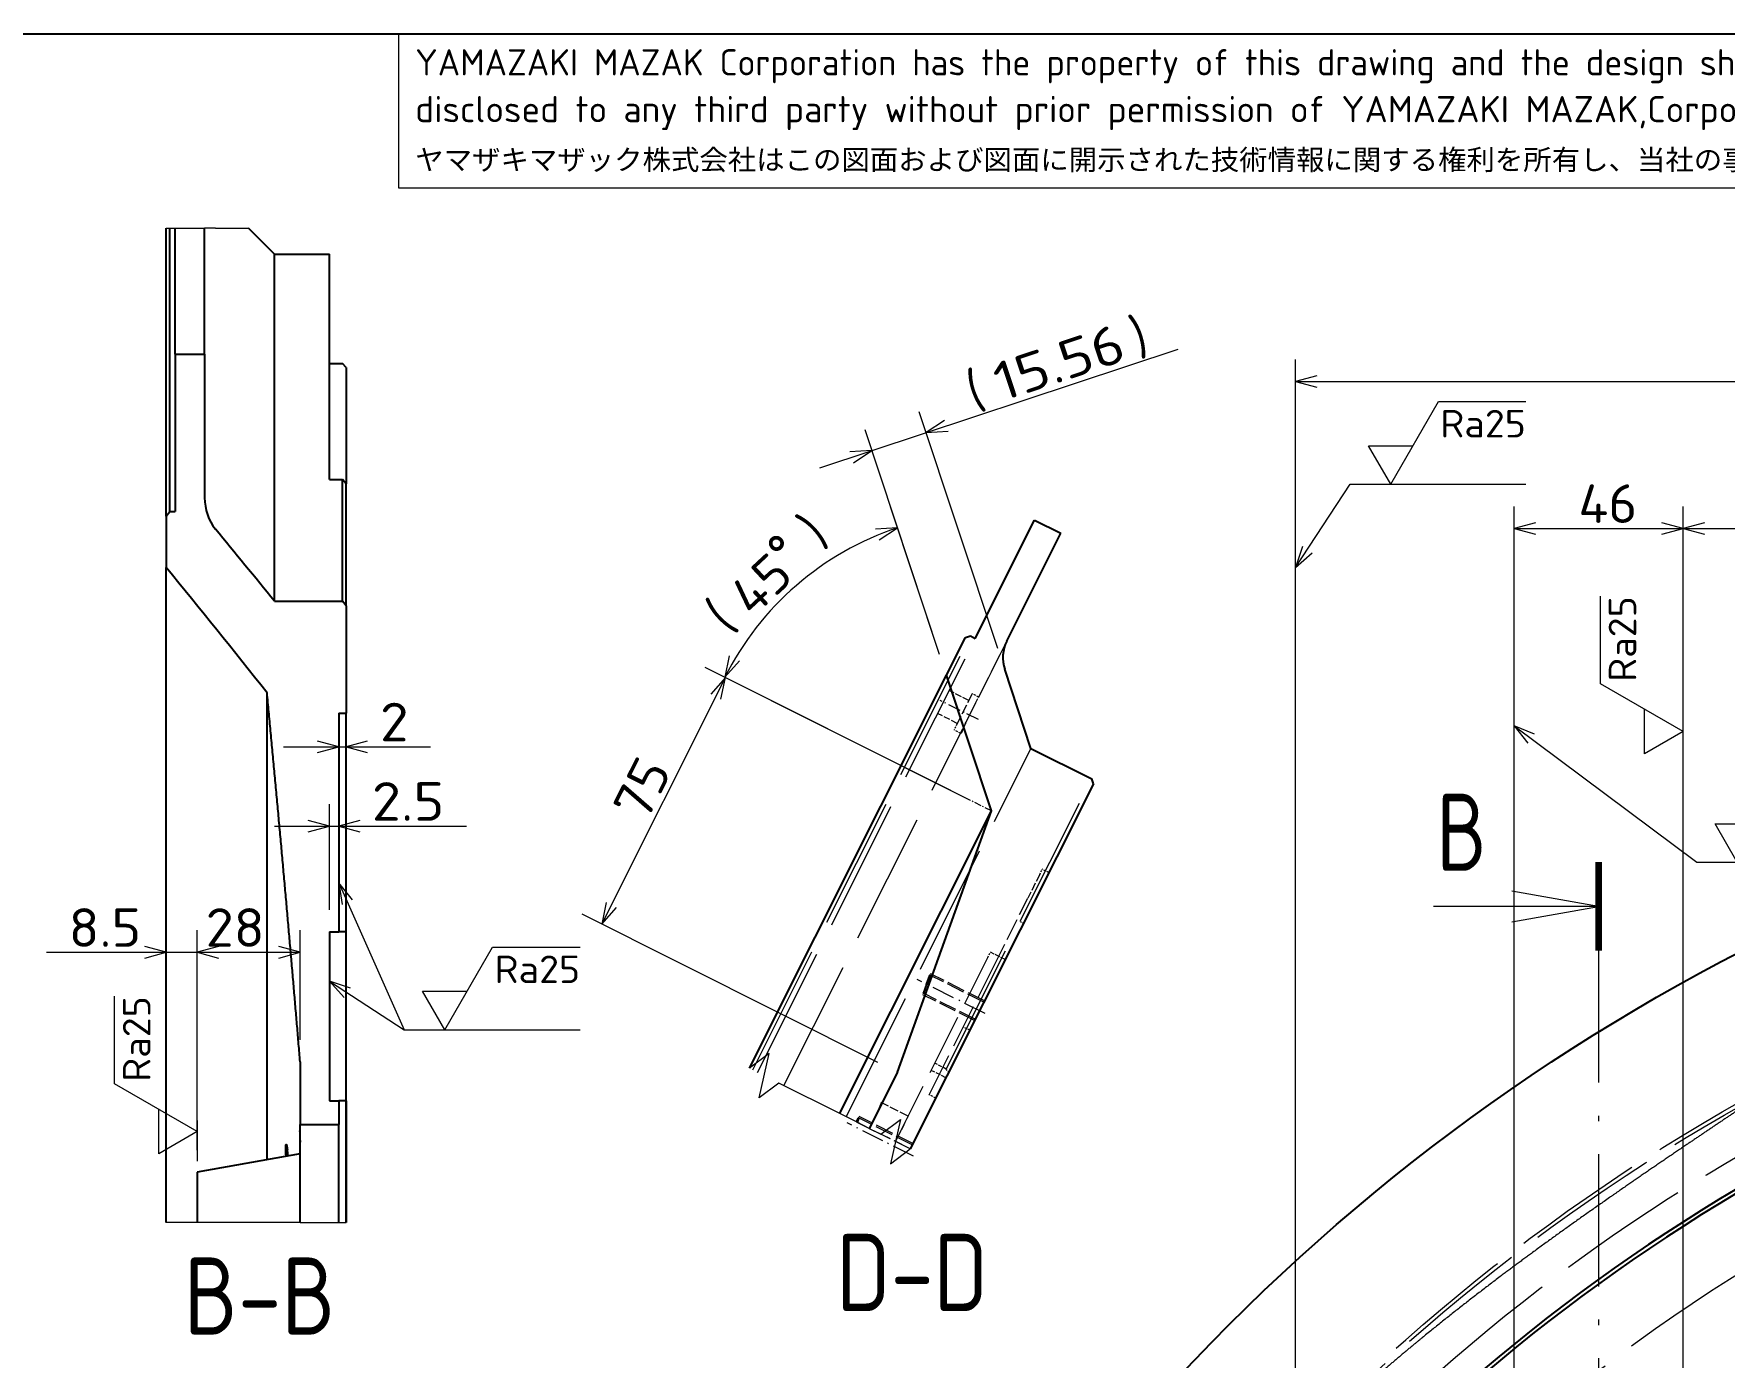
# Model space of a CAD drawing. Extents: x 0 to 894, y -8 to 586.
# Drawn here: x 374.9 to 528.3, y 453.9 to 574 of the extents above; entities that cross this region are included whole.
import ezdxf
from ezdxf.enums import TextEntityAlignment as Align

# ---------------------------------------------------------------- set-up
doc = ezdxf.new("R2010")
doc.units = 0
doc.linetypes.add('DASHDOT', pattern=[18.5, 12, -3, 0.5, -3])
doc.linetypes.add('DASHED', pattern=[15, 12, -3])
doc.layers.get('0').update_dxf_attribs({"lineweight": 13})
doc.styles.get("Standard").update_dxf_attribs({"font": 'isocp.shx'})
doc.dimstyles.get("Standard").update_dxf_attribs({"dimtxt": 2.5, "dimasz": 2.5, "dimexe": 1.25, "dimexo": 0.625, "dimtad": 1, "dimcen": 2.5, "dimadec": 0, "dimazin": 0, "dimtfac": 1, "dimtmove": 0, "dimatfit": 0, "dimfxl": 1, "dimarcsym": 0})

# ---------------------------------------------------------------- blocks, each defined once
blk = doc.blocks.new('*D21')
at = {"color": 7, "lineweight": 13}
for p, q in [((509.231954, 447.767563), (509.231954, 531.100896)), ((524.565287, 447.767563), (524.565287, 531.100896)), ((509.231954, 529.100896), (524.565287, 529.100896))]:
    blk.add_line(p, q, dxfattribs=at)
for points in [[(511.163808, 529.618535), (509.231954, 529.100896), (511.163808, 528.583257)], [(522.633433, 528.583257), (524.565287, 529.100896), (522.633433, 529.618535)]]:
    blk.add_lwpolyline(points, dxfattribs=at)
at = {"color": 7, "lineweight": 13, "width": 0.868247}
blk.add_text('46', height=3.5, dxfattribs=at).set_placement((515.05486, 529.600896), (520.409047, 529.600896), align=Align.FIT)
blk = doc.blocks.new('*D22')
at = {"color": 7, "lineweight": 13}
for p, q in [((524.565287, 447.767563), (524.565287, 531.100896)), ((614.398621, 521.385279), (614.398621, 531.100896)), ((524.565287, 529.100896), (614.398621, 529.100896))]:
    blk.add_line(p, q, dxfattribs=at)
for points in [[(526.497142, 529.618535), (524.565287, 529.100896), (526.497142, 528.583257)], [(612.466769, 528.583257), (614.398621, 529.100896), (612.466769, 529.618535)]]:
    blk.add_lwpolyline(points, dxfattribs=at)
at = {"color": 7, "lineweight": 13, "width": 0.8352}
blk.add_text('269.5', height=3.5, dxfattribs=at).set_placement((563.426753, 529.600896), (575.537155, 529.600896), align=Align.FIT)
blk = doc.blocks.new('*D25')
at = {"color": 7, "lineweight": 13}
for p, q in [((489.398621, 427.93423), (489.398621, 544.43423)), ((614.398621, 521.385279), (614.398621, 544.43423)), ((489.398621, 542.43423), (614.398621, 542.43423))]:
    blk.add_line(p, q, dxfattribs=at)
for points in [[(491.330475, 542.951869), (489.398621, 542.43423), (491.330475, 541.91659)], [(612.466769, 541.91659), (614.398621, 542.43423), (612.466769, 542.951869)]]:
    blk.add_lwpolyline(points, dxfattribs=at)
at = {"color": 7, "lineweight": 13, "width": 0.854609}
blk.add_text('375', height=3.5, dxfattribs=at).set_placement((547.005895, 542.93423), (555.12468, 542.93423), align=Align.FIT)
blk = doc.blocks.new('*D93')
at = {"color": 7, "lineweight": 13}
blk.add_line((397.549329, 509.277557), (410.889859, 509.277557), dxfattribs=at)
for points in [[(400.617477, 508.759918), (402.549329, 509.277557), (400.617477, 509.795197)], [(405.147847, 509.795197), (403.215996, 509.277557), (405.147847, 508.759918)]]:
    blk.add_lwpolyline(points, dxfattribs=at)
at = {"color": 7, "lineweight": 13, "width": 0.913975}
blk.add_text('2', height=3.5, dxfattribs=at).set_placement((406.300265, 509.777557), (408.889859, 509.777557), align=Align.FIT)
blk = doc.blocks.new('*D94')
at = {"color": 7, "lineweight": 13}
for p, q in [((401.715996, 494.488017), (401.715996, 504.072998)), ((396.715996, 502.072998), (414.142291, 502.072998))]:
    blk.add_line(p, q, dxfattribs=at)
for points in [[(399.784144, 501.555359), (401.715996, 502.072998), (399.784144, 502.590637)], [(404.481181, 502.590637), (402.549329, 502.072998), (404.481181, 501.555359)]]:
    blk.add_lwpolyline(points, dxfattribs=at)
at = {"color": 7, "lineweight": 13, "width": 0.840155}
blk.add_text('2.5', height=3.5, dxfattribs=at).set_placement((405.561078, 502.572998), (412.142291, 502.572998), align=Align.FIT)
blk = doc.blocks.new('*D95')
at = {"color": 7, "lineweight": 13}
for p, q in [((389.715996, 472.675629), (389.715996, 492.625854)), ((376.043757, 490.625854), (394.715996, 490.625854))]:
    blk.add_line(p, q, dxfattribs=at)
for points in [[(384.950811, 490.108215), (386.882662, 490.625854), (384.950811, 491.143494)], [(391.647847, 491.143494), (389.715996, 490.625854), (391.647847, 490.108215)]]:
    blk.add_lwpolyline(points, dxfattribs=at)
at = {"color": 7, "lineweight": 13, "width": 0.840155}
blk.add_text('8.5', height=3.5, dxfattribs=at).set_placement((378.043756, 491.125854), (384.62497, 491.125854), align=Align.FIT)
blk = doc.blocks.new('*D96')
at = {"color": 7, "lineweight": 13}
for p, q in [((389.715996, 472.675629), (389.715996, 492.625854)), ((399.049329, 482.695597), (399.049329, 492.625854)), ((389.715996, 490.625854), (399.049329, 490.625854))]:
    blk.add_line(p, q, dxfattribs=at)
for points in [[(391.647847, 491.143494), (389.715996, 490.625854), (391.647847, 490.108215)], [(397.117477, 490.108215), (399.049329, 490.625854), (397.117477, 491.143494)]]:
    blk.add_lwpolyline(points, dxfattribs=at)
at = {"color": 7, "lineweight": 13, "width": 0.868247}
blk.add_text('28', height=3.5, dxfattribs=at).set_placement((390.476471, 491.125854), (395.830662, 491.125854), align=Align.FIT)
blk = doc.blocks.new('*D97')
at = {"color": 7, "lineweight": 13}
for p, q in [((446.203915, 534.595752), (478.729774, 545.378711)), ((462.366508, 518.218351), (455.2449, 539.700061)), ((457.083259, 517.668424), (450.320553, 538.067533))]:
    blk.add_line(p, q, dxfattribs=at)
for points in [[(457.545081, 538.900907), (455.874259, 537.801664), (457.870856, 537.918221)], [(449.27909, 535.069883), (450.949912, 536.169136), (448.95331, 536.05258)]]:
    blk.add_lwpolyline(points, dxfattribs=at)
for s, p in [(')', (475.176175, 544.727384)), ('(', (460.284726, 539.790576))]:
    blk.add_text(s, height=3.5, rotation=18.341363, dxfattribs=at).set_placement(p)
at = {"color": 7, "lineweight": 13, "width": 0.8352}
blk.add_text('15.56', height=3.5, rotation=18.34135, dxfattribs=at).set_placement((462.731798, 540.601835), (474.226976, 544.412707), align=Align.FIT)
blk = doc.blocks.new('*D98')
at = {"color": 7, "lineweight": 13}
for p, q in [((457.083259, 517.668424), (452.646288, 531.052173)), ((459.887219, 504.414915), (435.807629, 516.488849))]:
    blk.add_line(p, q, dxfattribs=at)
for points in [[(451.60482, 528.054523), (453.275642, 529.153776), (451.279039, 529.037199)], [(437.998649, 517.551328), (437.595471, 515.592395), (438.924105, 517.087298)]]:
    blk.add_lwpolyline(points, dxfattribs=at)
blk.add_arc((461.794018, 503.458819), 27.070157, 108.341362, 153.370013, dxfattribs=at)
for s, p in [(')', (446.37756, 527.259519)), ('%%d', (443.530621, 525.0827)), ('(', (437.968721, 519.416319))]:
    blk.add_text(s, height=3.5, rotation=43.00671, dxfattribs=at).set_placement(p)
at = {"color": 7, "lineweight": 13, "width": 0.868248}
blk.add_text('45', height=3.5, rotation=43.006826, dxfattribs=at).set_placement((440.092704, 520.918811), (444.008079, 524.570829), align=Align.FIT)
blk = doc.blocks.new('*D99')
at = {"color": 7, "lineweight": 13}
for p, q in [((426.428611, 493.189858), (437.648343, 515.565885)), ((458.099382, 505.311369), (435.860501, 516.462339)), ((451.468208, 480.63457), (424.640769, 494.086312))]:
    blk.add_line(p, q, dxfattribs=at)
for points in [[(437.24516, 513.606942), (437.648343, 515.565885), (436.319704, 514.070982)], [(426.831794, 495.148802), (426.428611, 493.189858), (427.757245, 494.684761)]]:
    blk.add_lwpolyline(points, dxfattribs=at)
at = {"color": 7, "lineweight": 13, "width": 0.868247}
blk.add_text('75', height=3.5, rotation=63.370006, dxfattribs=at).set_placement((430.453702, 502.332792), (432.853594, 507.119006), align=Align.FIT)

msp = doc.modelspace()

# ---------------------------------------------------------------- linework, layer by layer
at = {"color": 7, "lineweight": 25}
for p, q in [((30, 574), (821, 574)), ((386.8827, 539.1431), (386.8827, 556.3505)), ((387.216, 539.4357), (387.216, 556.3505)), ((387.716, 549.9667), (387.716, 556.3505)), ((390.3827, 549.9667), (390.3827, 556.3505)), ((396.716, 553.988), (394.3535, 556.3505)), ((396.716, 533.5851), (396.716, 553.988)), ((396.716, 553.988), (401.716, 553.988)), ((401.716, 533.5851), (401.716, 553.988)), ((387.716, 544.9354), (387.716, 549.9667)), ((390.3827, 544.9354), (390.3827, 549.9667)), ((387.716, 544.9354), (387.716, 530.6329)), ((387.716, 544.9354), (390.3827, 544.9354)), ((390.3827, 544.9354), (390.3827, 531.8979)), ((401.716, 544.0589), (402.8827, 544.0589)), ((403.216, 543.7044), (402.8827, 544.0589)), ((403.216, 543.7044), (403.216, 533.1526)), ((386.8827, 530.2295), (386.8827, 539.1431)), ((387.216, 530.6329), (387.216, 539.4357)), ((396.716, 522.4936), (396.716, 533.5851)), ((401.716, 533.5328), (401.716, 533.5851)), ((401.716, 533.5328), (402.8827, 533.5328)), ((402.8827, 522.4936), (402.8827, 533.5328)), ((403.216, 533.1527), (402.8827, 533.5328)), ((403.216, 522.0824), (403.216, 533.1527)), ((386.8827, 530.2295), (387.216, 530.6329)), ((386.8827, 530.2295), (386.8827, 525.5643)), ((387.216, 530.6329), (387.716, 530.6329)), ((460.3269, 519.1246), (465.7101, 529.8607)), ((465.7101, 529.8607), (468.0939, 528.6654)), ((463.1806, 518.8664), (468.0939, 528.6654)), ((386.8827, 466.1095), (386.8827, 525.5643)), ((396.716, 522.4936), (402.8827, 522.4936)), ((403.216, 522.0824), (402.8827, 522.4936)), ((403.216, 522.0824), (403.216, 512.3214)), ((457.7126, 515.77), (459.4324, 519.1999)), ((459.4324, 519.1999), (459.8799, 519.3487)), ((459.8799, 519.3487), (460.3269, 519.1246)), ((439.8272, 480.1003), (457.7126, 515.77)), ((461.794, 503.4588), (457.7126, 515.77)), ((465.3812, 509.1255), (462.9959, 516.3199)), ((396.0493, 471.7924), (396.0493, 514.1825)), ((402.5493, 512.3214), (403.216, 512.3214)), ((402.5493, 512.3214), (402.5493, 492.488)), ((403.216, 507.3213), (403.216, 512.3214)), ((465.3812, 509.1255), (470.8937, 506.3614)), ((403.216, 492.488), (403.216, 507.3213)), ((471.0421, 505.9138), (470.8937, 506.3614)), ((471.0421, 505.9138), (454.4279, 472.7793)), ((448.1066, 476.1614), (461.794, 503.4588)), ((453.256, 479.7381), (461.794, 503.4588)), ((401.716, 492.488), (402.5493, 492.488)), ((401.716, 492.488), (401.716, 477.1547)), ((403.216, 492.488), (402.5493, 492.488)), ((403.216, 487.488), (403.216, 492.488)), ((403.216, 482.1547), (403.216, 487.488)), ((403.216, 477.1547), (403.216, 482.1547)), ((399.0493, 480.6956), (399.0493, 474.988)), ((453.256, 479.7381), (450.7032, 474.6469)), ((401.716, 477.1547), (402.5493, 477.1547)), ((402.5493, 477.1547), (402.5493, 474.988)), ((403.216, 477.1547), (402.5493, 477.1547)), ((403.216, 477.1547), (403.216, 466.1095)), ((403.216, 466.1095), (403.216, 477.1547)), ((448.0215, 475.9916), (448.1066, 476.1614)), ((399.0493, 474.988), (402.5493, 474.988)), ((399.0493, 473.3213), (399.0493, 474.988)), ((402.5493, 473.3213), (402.5493, 474.988)), ((399.0493, 466.1095), (399.0493, 473.3213)), ((402.5493, 466.1095), (402.5493, 473.3213)), ((399.0493, 472.3213), (389.716, 470.6756)), ((389.716, 470.6756), (389.716, 466.1095))]:
    msp.add_line(p, q, dxfattribs=at)
at = {"color": 7, "lineweight": 13}
for p, q in [((408, 560), (408, 574)), ((821, 560), (408, 560)), ((386.8827, 556.3505), (387.216, 556.3505)), ((387.216, 556.3505), (387.716, 556.3505)), ((387.716, 556.3505), (390.3827, 556.3505)), ((391.359, 556.3505), (390.3827, 556.3505)), ((390.3827, 540.3548), (390.3827, 556.3505)), ((391.359, 556.3505), (394.3535, 556.3505)), ((498.0287, 533.1147), (502.3588, 540.6147)), ((502.3588, 540.6147), (510.3032, 540.6147)), ((390.3827, 531.8979), (390.3827, 539.1431)), ((498.0287, 533.1147), (496.0079, 536.6147)), ((496.0079, 536.6147), (500.0494, 536.6147)), ((517.0653, 515.0056), (517.0653, 522.9501)), ((524.5653, 510.6755), (517.0653, 515.0056)), ((521.0653, 508.6548), (521.0653, 512.6962)), ((524.5653, 510.6755), (521.0653, 508.6548)), ((529.4869, 498.7959), (527.4662, 502.2959)), ((527.4662, 502.2959), (531.5076, 502.2959)), ((516.8986, 494.7967), (501.8986, 494.7967)), ((412.1913, 483.5868), (416.5214, 491.0868)), ((416.5214, 491.0868), (424.4658, 491.0868)), ((382.216, 478.6989), (382.216, 486.6434)), ((412.1913, 483.5868), (410.1706, 487.0868)), ((410.1706, 487.0868), (414.212, 487.0868)), ((389.716, 474.3688), (382.216, 478.6989)), ((386.216, 472.3481), (386.216, 476.3895)), ((449.5484, 475.226), (448.0215, 475.9916)), ((389.716, 474.3688), (386.216, 472.3481)), ((389.716, 475.3688), (389.716, 471.6756)), ((449.6212, 475.1894), (449.5484, 475.226)), ((450.7032, 474.6469), (449.6212, 475.1894)), ((389.7158, 466.1095), (386.8826, 466.1095)), ((399.0493, 466.1095), (389.716, 466.1095)), ((399.0493, 466.1095), (402.5493, 466.1095)), ((402.5493, 466.1095), (403.216, 466.1095))]:
    msp.add_line(p, q, dxfattribs=at)
at = {"color": 7, "linetype": 'DASHED', "lineweight": 13}
for p, q in [((440.1252, 479.9509), (459.8799, 519.3487)), ((440.5721, 479.7268), (460.3269, 519.1246)), ((442.9559, 478.5315), (459.0811, 510.6906)), ((442.9559, 478.5315), (459.0811, 510.6906)), ((448.6174, 475.6928), (465.3812, 509.1255)), ((457.6912, 480.0312), (470.8937, 506.3614))]:
    msp.add_line(p, q, dxfattribs=at)
at = {"color": 7, "linetype": 'DASHED', "lineweight": 13, "ltscale": 0.208136}
msp.add_line((459.4489, 511.4242), (463.1806, 518.8664), dxfattribs=at)
at = {"color": 7, "linetype": 'DASHED', "lineweight": 13, "ltscale": 0.173649}
msp.add_line((459.4489, 511.4242), (462.5622, 517.6333), dxfattribs=at)
at = {"color": 7, "linetype": 'DASHED', "lineweight": 13, "ltscale": 0.05}
for p, q in [((459.741, 513.4942), (457.9532, 514.3907)), ((458.6952, 511.4084), (456.9073, 512.3049))]:
    msp.add_line(p, q, dxfattribs=at)
at = {"color": 7, "linetype": 'DASHED', "lineweight": 13, "ltscale": 0.077081}
msp.add_line((460.0399, 514.0902), (458.6579, 511.334), dxfattribs=at)
at = {"color": 7, "linetype": 'DASHED', "lineweight": 13, "ltscale": 0.016667}
for p, q in [((460.6358, 513.7913), (460.0399, 514.0902)), ((467.0068, 497.8659), (466.4108, 498.1647)), ((459.8268, 483.5465), (459.2308, 483.8453)), ((456.7462, 477.4027), (456.1502, 477.7016))]:
    msp.add_line(p, q, dxfattribs=at)
at = {"color": 7, "linetype": 'DASHDOT', "lineweight": 13, "ltscale": 0.097062}
msp.add_line((460.6117, 511.7526), (457.1411, 513.4928), dxfattribs=at)
at = {"color": 7, "linetype": 'DASHED', "lineweight": 13, "ltscale": 0.014586}
msp.add_line((458.6579, 511.334), (458.3964, 510.8125), dxfattribs=at)
at = {"color": 7, "linetype": 'DASHED', "lineweight": 13, "ltscale": 0.022728}
msp.add_line((459.0811, 510.6906), (459.4886, 511.5033), dxfattribs=at)
at = {"color": 7, "linetype": 'DASHED', "lineweight": 13, "ltscale": 0.01744}
msp.add_line((459.02, 510.4998), (458.3964, 510.8125), dxfattribs=at)
at = {"color": 7, "linetype": 'DASHDOT', "lineweight": 13, "ltscale": 0.053327}
msp.add_line((461.794, 503.4588), (459.8872, 504.4149), dxfattribs=at)
at = {"color": 7, "lineweight": 100}
msp.add_line((516.8986, 498.7967), (516.8986, 490.7967), dxfattribs=at)
at = {"color": 7, "linetype": 'DASHED', "lineweight": 13, "ltscale": 0.059764}
msp.add_line((466.1731, 497.6906), (465.1016, 495.5536), dxfattribs=at)
at = {"color": 7, "linetype": 'DASHED', "lineweight": 13, "ltscale": 0.01326}
for p, q in [((466.1731, 497.6906), (466.4108, 498.1647)), ((461.466, 490.1622), (461.7037, 490.6364))]:
    msp.add_line(p, q, dxfattribs=at)
at = {"color": 7, "linetype": 'DASHED', "lineweight": 13, "ltscale": 0.167768}
msp.add_line((462.0936, 489.5548), (465.1016, 495.5536), dxfattribs=at)
at = {"color": 7, "linetype": 'DASHED', "lineweight": 13, "ltscale": 0.008333}
msp.add_line((464.693, 493.2514), (464.395, 493.4008), dxfattribs=at)
at = {"color": 7, "linetype": 'DASHED', "lineweight": 13, "ltscale": 0.467341}
msp.add_line((453.087, 473.4516), (461.466, 490.1622), dxfattribs=at)
at = {"color": 7, "linetype": 'DASHED', "lineweight": 13, "ltscale": 0.331495}
msp.add_line((456.1502, 477.7016), (462.0936, 489.5548), dxfattribs=at)
at = {"color": 7, "linetype": 'DASHED', "lineweight": 13, "ltscale": 0.0375}
for p, q in [((463.0446, 489.964), (461.7037, 490.6364)), ((457.6677, 479.2405), (456.3268, 479.9129))]:
    msp.add_line(p, q, dxfattribs=at)
at = {"color": 7, "linetype": 'DASHDOT', "lineweight": 13}
msp.add_line((516.8986, 490.7967), (516.8986, 360.5117), dxfattribs=at)
at = {"color": 7, "linetype": 'DASHDOT', "lineweight": 13, "ltscale": 0.173097}
msp.add_line((461.2326, 485.063), (455.0432, 488.1664), dxfattribs=at)
at = {"color": 7, "linetype": 'DASHED', "lineweight": 13, "ltscale": 0.136798}
msp.add_line((461.1053, 486.0963), (456.2138, 488.549), dxfattribs=at)
at = {"color": 7, "linetype": 'DASHED', "lineweight": 13, "ltscale": 0.136887}
msp.add_line((461.1651, 486.2155), (456.2704, 488.6698), dxfattribs=at)
at = {"color": 7, "linetype": 'DASHED', "lineweight": 13, "ltscale": 0.131271}
msp.add_line((460.2686, 484.4277), (455.5748, 486.7812), dxfattribs=at)
at = {"color": 7, "linetype": 'DASHED', "lineweight": 13, "ltscale": 0.131665}
msp.add_line((460.3284, 484.5469), (455.6204, 486.9075), dxfattribs=at)
at = {"color": 7, "linetype": 'DASHED', "lineweight": 13, "ltscale": 0.029167}
msp.add_line((457.6912, 480.0312), (456.6483, 480.5541), dxfattribs=at)
at = {"color": 7, "linetype": 'DASHED', "lineweight": 13, "ltscale": 0.009359}
msp.add_line((457.9128, 479.7295), (457.6912, 480.0312), dxfattribs=at)
at = {"color": 7, "linetype": 'DASHED', "lineweight": 13, "ltscale": 0.136539}
msp.add_line((454.6127, 473.1479), (449.7305, 475.5959), dxfattribs=at)
at = {"color": 7, "linetype": 'DASHED', "lineweight": 13, "ltscale": 0.136895}
msp.add_line((454.6725, 473.2671), (449.7776, 475.7215), dxfattribs=at)
at = {"color": 7, "linetype": 'DASHED', "lineweight": 13, "ltscale": 0.067547}
msp.add_line((454.2469, 475.7649), (451.8317, 476.976), dxfattribs=at)
at = {"color": 7, "linetype": 'DASHED', "lineweight": 13, "ltscale": 0.022991}
msp.add_line((453.8347, 474.9429), (454.2469, 475.7649), dxfattribs=at)
at = {"color": 7, "linetype": 'DASHDOT', "lineweight": 13, "ltscale": 0.168853}
msp.add_line((454.7274, 472.1209), (448.6898, 475.1483), dxfattribs=at)
at = {"color": 7, "linetype": 'DASHED', "lineweight": 13, "ltscale": 0.136677}
msp.add_line((454.4279, 472.7793), (449.5407, 475.2298), dxfattribs=at)
at = {"color": 7, "linetype": 'DASHED', "lineweight": 13, "ltscale": 0.134217}
msp.add_line((454.4279, 472.7793), (449.6287, 475.1857), dxfattribs=at)
at = {"color": 7, "linetype": 'DASHED', "lineweight": 13, "ltscale": 0.041705}
msp.add_line((453.8347, 474.9429), (453.087, 473.4516), dxfattribs=at)
at = {"color": 7, "lineweight": 13}
for points in [[(489.3986, 525.567), (494.3413, 533.1147), (510.3032, 533.1147)], [(490.0239, 527.4668), (489.3986, 525.567), (490.89, 526.8996)], [(509.232, 511.1743), (525.7995, 498.7959), (541.7614, 498.7959)], [(511.0894, 510.4326), (509.232, 511.1743), (510.4697, 509.6033)], [(402.5493, 496.9306), (408.5039, 483.5868), (424.4658, 483.5868)], [(403.8093, 495.3774), (402.5493, 496.9306), (402.8639, 494.9555)], [(509.0202, 493.4076), (516.8986, 494.7967), (509.0202, 496.1859)], [(401.716, 487.997), (408.5039, 483.5868), (424.4658, 483.5868)], [(403.618, 487.3786), (401.716, 487.997), (403.0539, 486.5104)], [(448.0215, 475.9916), (442.509, 478.7556), (440.7186, 477.416), (441.6176, 481.4399), (439.8272, 480.1003)], [(450.7032, 474.6469), (451.7461, 474.124), (453.5365, 475.4636), (452.6375, 471.4397), (454.4279, 472.7793)]]:
    msp.add_lwpolyline(points, dxfattribs=at)
at = {"color": 7, "lineweight": 25}
msp.add_circle((614.3986, 325.7676), 185.3333, dxfattribs=at)
at = {"color": 7, "linetype": 'DASHED', "lineweight": 13}
for radius in [173.3333, 173, 169.1667]:
    msp.add_circle((614.3986, 325.7676), radius, dxfattribs=at)
at = {"color": 7, "lineweight": 25}
for centre, radius, start, end in [((-457.8706, -170.7219), 1100.3936, 39.047948, 39.488638), ((-380.4428, -101.8449), 991.1761, 38.426609, 39.271399), ((466.1643, 517.37), 3.3379, 153.365254, 198.336566), ((389.474, 471.7244), 8.478, 2.716259, 6.858656), ((614.3986, 325.7676), 166.6667, 118.685402, 160.123126), ((614.3986, 325.7676), 166.3333, 118.748246, 160.081608)]:
    msp.add_arc(centre, radius, start, end, dxfattribs=at)
at = {"color": 7, "linetype": 'DASHED', "lineweight": 13}
for centre, radius, start, end in [((465.4814, 508.4264), 6.7364, 153.575672, 157.279937), ((614.3986, 325.7676), 160, 116.539105, 162.670144)]:
    msp.add_arc(centre, radius, start, end, dxfattribs=at)
at = {"color": 7, "lineweight": 25}
msp.add_ellipse((393.6758, 531.8556), major_axis=(0.1084, -3.9944), ratio=0.823999, start_param=4.6794493, end_param=5.4699085, dxfattribs=at)
for points in [[(399.0493, 480.6956), (398.5054, 487.249), (397.9289, 493.8945), (397.3244, 500.6124), (396.6966, 507.3793), (396.0493, 514.1825)], [(451.7988, 476.8318), (451.8149, 476.8859), (451.8266, 476.9287), (451.8335, 476.9585), (451.8351, 476.9742), (451.8317, 476.976)]]:
    msp.add_open_spline(points, degree=5, dxfattribs=at)
at = {"color": 7, "linetype": 'DASHED', "lineweight": 13}
msp.add_open_spline([(459.2676, 511.0282), (459.2025, 510.8745), (459.1476, 510.7371), (459.1011, 510.6234), (459.055, 510.5319), (459.0294, 510.5029), (459.0254, 510.4996), (459.0222, 510.4986), (459.02, 510.4998)], degree=5, knots=[0, 0, 0, 0, 0, 0, 5.44935367, 5.44935367, 5.44935367, 6.68994343, 6.68994343, 6.68994343, 6.68994343, 6.68994343, 6.68994343], dxfattribs=at)
msp.add_open_spline([(459.02, 510.4998), (459.0131, 510.5032), (459.0143, 510.5259), (459.0251, 510.5671), (459.0472, 510.6232), (459.0811, 510.6906)], degree=5, dxfattribs=at)
at = {"color": 7, "lineweight": 25}
for points, knots in [([(455.8915, 487.707), (455.9546, 487.882), (456.0191, 488.0577), (456.0835, 488.2302), (456.1582, 488.425), (456.1995, 488.523), (456.2076, 488.5411), (456.2124, 488.5497), (456.2138, 488.549)], [0, 0, 0, 0, 0, 0, 4.8362742, 4.8362742, 4.8362742, 6.60137211, 6.60137211, 6.60137211, 6.60137211, 6.60137211, 6.60137211]), ([(456.2138, 488.549), (456.2153, 488.5482), (456.2131, 488.5371), (456.207, 488.5155), (456.1751, 488.4126), (456.1115, 488.2259), (456.0571, 488.0705), (456.0002, 487.9104), (455.9423, 487.7498)], [0, 0, 0, 0, 0, 0, 1.86339535, 1.86339535, 1.86339535, 6.30193068, 6.30193068, 6.30193068, 6.30193068, 6.30193068, 6.30193068]), ([(455.8915, 487.707), (455.8312, 487.5399), (455.7721, 487.3735), (455.7154, 487.211), (455.6537, 487.0286), (455.6255, 486.9349), (455.6208, 486.9173), (455.6191, 486.9082), (455.6204, 486.9075)], [0, 0, 0, 0, 0, 0, 4.61566766, 4.61566766, 4.61566766, 6.30382023, 6.30382023, 6.30382023, 6.30382023, 6.30382023, 6.30382023]), ([(455.6204, 486.9075), (455.622, 486.9067), (455.6278, 486.9175), (455.6378, 486.94), (455.6826, 487.0485), (455.7585, 487.2477), (455.8197, 487.4125), (455.8816, 487.5815), (455.9423, 487.7498)], [0, 0, 0, 0, 0, 0, 1.97990774, 1.97990774, 1.97990774, 6.63077868, 6.63077868, 6.63077868, 6.63077868, 6.63077868, 6.63077868]), ([(449.5484, 475.226), (449.5865, 475.3179), (449.6228, 475.4023), (449.6565, 475.4765), (449.695, 475.554), (449.7187, 475.5887), (449.724, 475.5948), (449.7279, 475.5972), (449.7305, 475.5959)], [0, 0, 0, 0, 0, 0, 2.9010184, 2.9010184, 2.9010184, 4.0123985, 4.0123985, 4.0123985, 4.0123985, 4.0123985, 4.0123985]), ([(449.7305, 475.5959), (449.7351, 475.5936), (449.7353, 475.5796), (449.7309, 475.554), (449.7139, 475.4825), (449.6831, 475.3787), (449.6645, 475.3197), (449.6438, 475.2562), (449.6212, 475.1894)], [0, 0, 0, 0, 0, 0, 1.98309355, 1.98309355, 1.98309355, 4.02828151, 4.02828151, 4.02828151, 4.02828151, 4.02828151, 4.02828151]), ([(451.8317, 476.976), (451.8274, 476.9781), (451.8151, 476.9584), (451.795, 476.9169), (451.7481, 476.8105), (451.6845, 476.6553), (451.6544, 476.5804), (451.6222, 476.499), (451.5884, 476.4123)], [0, 0, 0, 0, 0, 0, 3.89026988, 3.89026988, 3.89026988, 6.85908658, 6.85908658, 6.85908658, 6.85908658, 6.85908658, 6.85908658]), ([(399.0493, 474.948), (399.0329, 474.8983), (399.0205, 474.8117), (399.0127, 474.6937), (399.0046, 474.3987), (399.0131, 474.0323), (399.0217, 473.8262), (399.0338, 473.6136), (399.0493, 473.3991)], [0, 0, 0, 0, 0, 0, 5.0558796, 5.0558796, 5.0558796, 10.7603709, 10.7603709, 10.7603709, 10.7603709, 10.7603709, 10.7603709]), ([(397.7809, 472.0977), (397.7635, 472.2789), (397.7503, 472.4692), (397.7419, 472.6598), (397.7389, 472.9121), (397.7515, 473.0852), (397.7571, 473.1291), (397.7662, 473.1686), (397.7776, 473.1845), (397.7802, 473.1868), (397.7828, 473.188), (397.7856, 473.188)], [0, 0, 0, 0, 0, 0, 4.8475159, 4.8475159, 4.8475159, 7.02164115, 7.02164115, 7.02164115, 7.63062375, 7.63062375, 7.63062375, 7.63062375, 7.63062375, 7.63062375]), ([(397.7856, 473.188), (397.7942, 473.188), (397.8037, 473.1765), (397.8137, 473.1534), (397.8363, 473.0803), (397.8584, 472.9672), (397.8702, 472.8959), (397.8811, 472.8185), (397.8912, 472.7369)], [0, 0, 0, 0, 0, 0, 1.9152257, 1.9152257, 1.9152257, 4.25680924, 4.25680924, 4.25680924, 4.25680924, 4.25680924, 4.25680924])]:
    msp.add_open_spline(points, degree=5, knots=knots, dxfattribs=at)
at = {"color": 7, "lineweight": 13}
msp.add_open_spline([(531.458, 477.5893), (529.2486, 476.1062), (527.0406, 474.624), (524.8314, 473.1348), (521.8098, 471.0809), (518.8047, 469.0026), (517.9838, 468.4319), (514.3717, 465.9058), (510.7928, 463.3309), (508.0511, 461.3008), (504.484, 458.5643), (500.9955, 455.7356), (500.155, 455.0445), (497.9928, 453.24), (495.8665, 451.3935), (494.5763, 450.2435), (493.1274, 448.9158), (491.7008, 447.564), (491.5377, 447.4088), (490.8809, 446.7815), (490.2259, 446.1459), (489.7431, 445.6718), (489.1096, 445.0419), (488.484, 444.4096), (488.3304, 444.2538), (485.3728, 441.2403), (482.5308, 438.1094), (479.9407, 435.0444), (476.5857, 430.7902), (473.4187, 426.3899), (472.6103, 425.2397), (470.1733, 421.6893), (467.8548, 418.0572), (466.3467, 415.5766), (464.6434, 412.6354), (463.0125, 409.6543), (462.7762, 409.2185), (461.9951, 407.7664), (461.2275, 406.2986), (460.6922, 405.2545), (459.7875, 403.4531), (458.9097, 401.643), (458.5493, 400.8886), (458.045, 399.8174), (457.552, 398.7483), (457.4117, 398.4422), (453.4383, 389.7171), (450.0404, 380.7413), (447.3276, 371.8987), (444.9774, 361.944), (443.3789, 351.8628), (443.2319, 350.8905), (442.708, 347.2455), (442.2844, 343.5985), (442.0266, 340.9173), (441.7651, 337.4894), (441.5895, 334.0514), (441.5558, 333.3138), (441.3362, 327.8694), (441.332, 322.4167), (441.4887, 317.7042), (441.8217, 312.7524), (442.3313, 307.8186), (442.3572, 307.5716), (442.5321, 305.9358), (442.7261, 304.3042), (442.9034, 302.9335), (443.3134, 299.9893), (443.7802, 297.0928), (444.0495, 295.5344), (444.4729, 293.2411), (444.942, 290.9235), (445.0956, 290.1857), (445.3202, 289.1354), (445.5538, 288.0832), (445.6228, 287.7759), (447.7163, 278.5476), (450.4409, 269.4647), (453.646, 260.8734), (457.8124, 251.6142), (462.638, 242.7061), (463.1152, 241.8403), (465.415, 237.7372), (467.8459, 233.7285), (469.8458, 230.621), (472.3434, 226.957), (474.9675, 223.3611), (475.4085, 222.7636), (476.5942, 221.1747), (477.8037, 219.6013), (478.5687, 218.6243), (482.1281, 214.1611), (485.8697, 209.8455), (488.906, 206.563), (492.3943, 203.0279), (496.006, 199.6224), (496.3662, 199.2853), (497.9631, 197.8011), (499.5774, 196.3478), (500.8318, 195.2459), (503.7569, 192.7376), (506.7314, 190.3272), (508.4467, 188.9807), (511.0377, 187.0119), (513.699, 185.0874), (514.5747, 184.4643), (515.7518, 183.6407), (516.9379, 182.8288), (517.2352, 182.6265), (521.4255, 179.7902), (525.7186, 177.1076), (529.7883, 174.7532), (537.6333, 170.5664), (545.7317, 166.9032), (549.6102, 165.2918), (559.8716, 161.3884), (570.4181, 158.2999), (577.0294, 156.7025), (583.9593, 155.3693), (590.9427, 154.3716), (591.1957, 154.3359), (591.7004, 154.2656), (592.2062, 154.1969), (592.4596, 154.163), (593.6834, 154.0011), (594.9169, 153.8486), (595.8964, 153.7342), (597.1258, 153.5992), (598.349, 153.4754), (598.5897, 153.4514), (601.0132, 153.2147), (603.441, 153.0192), (605.6195, 152.8778), (613.2556, 152.5035), (620.8987, 152.5607), (626.3532, 152.8323), (632.0124, 153.3692), (637.627, 154.1836), (637.8518, 154.2166), (639.1482, 154.41), (640.4439, 154.6185), (641.5243, 154.803), (643.3454, 155.1328), (645.1555, 155.4922), (645.888, 155.643), (646.9193, 155.8627), (647.9448, 156.0915), (648.2492, 156.1603), (651.9933, 157.0175), (655.705, 158.0016), (659.0906, 159.0006), (663.22, 160.3276), (667.3176, 161.7587), (668.0803, 162.0289), (672.0045, 163.4381), (675.8959, 164.9291), (679.0165, 166.1736), (682.6491, 167.6669), (686.2748, 169.1938), (686.7973, 169.4146), (689.2221, 170.442), (691.6433, 171.4808), (693.542, 172.3008), (695.4402, 173.1231), (697.3392, 173.9458)], degree=5, knots=[0, 0, 0, 0, 0, 0, 69.15106721, 69.15106721, 69.15106721, 95.15884519, 95.15884519, 95.15884519, 183.96968183, 183.96968183, 183.96968183, 212.37427025, 212.37427025, 212.37427025, 257.46952284, 257.46952284, 257.46952284, 263.65682126, 263.65682126, 263.65682126, 281.12406218, 281.12406218, 281.12406218, 286.8311159, 286.8311159, 286.8311159, 391.22823689, 391.22823689, 391.22823689, 427.76479449, 427.76479449, 427.76479449, 503.14133082, 503.14133082, 503.14133082, 516.01242427, 516.01242427, 516.01242427, 545.98572874, 545.98572874, 545.98572874, 567.42459074, 567.42459074, 567.42459074, 576.5269565, 576.5269565, 576.5269565, 816.55756783, 816.55756783, 816.55756783, 842.21604129, 842.21604129, 842.21604129, 912.56213332, 912.56213332, 912.56213332, 931.77090325, 931.77090325, 931.77090325, 1054.32319877, 1054.32319877, 1054.32319877, 1060.78151591, 1060.78151591, 1060.78151591, 1097.10837303, 1097.10837303, 1097.10837303, 1139.68076324, 1139.68076324, 1139.68076324, 1159.45576916, 1159.45576916, 1159.45576916, 1167.74763519, 1167.74763519, 1167.74763519, 1405.6053669, 1405.6053669, 1405.6053669, 1431.32598023, 1431.32598023, 1431.32598023, 1528.02454405, 1528.02454405, 1528.02454405, 1547.36833828, 1547.36833828, 1547.36833828, 1579.63951383, 1579.63951383, 1579.63951383, 1695.87591372, 1695.87591372, 1695.87591372, 1708.75932569, 1708.75932569, 1708.75932569, 1752.62153574, 1752.62153574, 1752.62153574, 1810.50698312, 1810.50698312, 1810.50698312, 1838.53734996, 1838.53734996, 1838.53734996, 1847.89259172, 1847.89259172, 1847.89259172, 1970.15601916, 1970.15601916, 1970.15601916, 2079.14245697, 2079.14245697, 2079.14245697, 2255.82938165, 2255.82938165, 2255.82938165, 2262.44956532, 2262.44956532, 2262.44956532, 2269.07344731, 2269.07344731, 2269.07344731, 2294.39292, 2294.39292, 2294.39292, 2300.95861434, 2300.95861434, 2300.95861434, 2357.63743964, 2357.63743964, 2357.63743964, 2499.47260764, 2499.47260764, 2499.47260764, 2505.39064941, 2505.39064941, 2505.39064941, 2533.61638521, 2533.61638521, 2533.61638521, 2552.95586696, 2552.95586696, 2552.95586696, 2561.02140729, 2561.02140729, 2561.02140729, 2653.15396428, 2653.15396428, 2653.15396428, 2674.26082766, 2674.26082766, 2674.26082766, 2761.92596078, 2761.92596078, 2761.92596078, 2776.68942113, 2776.68942113, 2776.68942113, 2830.47160335, 2830.47160335, 2830.47160335, 2830.47160335, 2830.47160335, 2830.47160335], dxfattribs=at)
at = {"color": 7, "lineweight": 5}
for p in [(461.794, 503.4588), (453.256, 479.7381)]:
    msp.add_point(p, dxfattribs=at)

# ---------------------------------------------------------------- texts
at = {"color": 7, "lineweight": 13}
for s, height, width, p, p2 in [('YAMAZAKI MAZAK Corporation has the property of this drawing and the design shown in it, any part of this drawing and design shall not be ', 2.381, 0.762585, (409.5, 570.2222), (615.9727, 570.2222)), ('disclosed to any third party without prior permission of YAMAZAKI MAZAK,Corporation.', 2.381, 0.805297, (409.5, 565.9722), (538.5144, 565.9722)), ('ヤマザキマザック株式会社はこの図面および図面に開示された技術情報に関する権利を所有し、当社の事前の許可なく、その全部又は一部を問わず第三者に開示してはならない。', 1.852, 1.627788, (409.5, 561.6448), (615.7891, 561.6448)), ('Ra25', 2.5, 0.848135, (502.5287, 537.3647), (510.3032, 537.3647)), ('B', 7, 0.765812, (502.1772, 498.033), (506.7721, 498.033)), ('Ra25', 2.5, 0.848134, (416.6913, 487.8368), (424.4658, 487.8368)), ('D-D', 7, 0.636213, (447.7024, 458.0742), (461.487, 458.0742)), ('B-B', 7, 0.636213, (388.4913, 455.9359), (402.2759, 455.9359))]:
    msp.add_text(s, height=height, dxfattribs=dict(at, width=width)).set_placement(p, p2, align=Align.FIT)
for rotation, width, p, p2 in [(90, 0.848134, (520.3153, 515.1755), (520.3153, 522.9501)), (90.000002, 0.848135, (385.466, 478.8688), (385.466, 486.6434))]:
    msp.add_text('Ra25', height=2.5, rotation=rotation, dxfattribs=dict(at, width=width)).set_placement(p, p2, align=Align.FIT)

# ---------------------------------------------------------------- dimensions: what is measured, and where the dimension line sits
at = {"lineweight": 0}
dim = msp.add_linear_dim(base=(450.9499, 536.1691), p1=(462.9959, 516.3199), p2=(457.7126, 515.77), angle=198.341364, text='(<>)', dimstyle='STANDARD', override={"dimlfac": 3}, dxfattribs=at)
dim.commit()
dim.dimension.update_dxf_attribs({"geometry": '*D97', "text_midpoint": (468.6367, 542.0327), "dimtype": 160})
for base, p1, p2, angle, picture, middle, dimtype in [((489.3986, 542.4342), (614.3986, 519.3853), (489.3986, 425.9342), 180, '*D25', (551.0653, 542.4342), 160), ((509.232, 529.1009), (524.5653, 445.7676), (509.232, 445.7676), 180, '*D21', (517.732, 529.1009), 161), ((524.5653, 529.1009), (614.3986, 519.3853), (524.5653, 445.7676), 180, '*D22', (569.482, 529.1009), 160), ((426.4286, 493.1899), (459.8872, 504.4149), (453.256, 479.7381), 243.370013, '*D99', (432.1006, 504.5018), 160), ((402.5493, 509.2776), (403.216, 507.3213), (402.5493, 512.6109), 180, '*D93', (407.5951, 509.2776), 160), ((386.8827, 490.6259), (389.716, 470.6756), (386.8827, 493.9592), 180, '*D95', (381.3344, 490.6259), 160), ((389.716, 490.6259), (399.0493, 480.6956), (389.716, 470.6756), 180, '*D96', (393.1536, 490.6259), 160)]:
    dim = msp.add_linear_dim(base=base, p1=p1, p2=p2, angle=angle, dimstyle='STANDARD', override={"dimlfac": 3}, dxfattribs=at)
    dim.commit()
    dim.dimension.update_dxf_attribs({"geometry": picture, "text_midpoint": middle, "dimtype": dimtype})
dim = msp.add_angular_dim_2l(base=(446.9118, 526.071), line1=((461.794, 503.4588), (457.7126, 515.77)), line2=((461.794, 503.4588), (459.8872, 504.4149)), text='(<>)', dimstyle='STANDARD', dxfattribs=at)
dim.commit()
dim.dimension.update_dxf_attribs({"geometry": '*D98', "text_midpoint": (443.3299, 523.2545), "dimtype": 162})
dim = msp.add_linear_dim(base=(402.5493, 502.073), p1=(401.716, 492.488), p2=(402.5493, 498.7397), dimstyle='STANDARD', override={"dimlfac": 3}, dxfattribs=at)
dim.commit()
dim.dimension.update_dxf_attribs({"geometry": '*D94', "text_midpoint": (408.8517, 502.073), "dimtype": 160})

doc.saveas('drawing.dxf')
